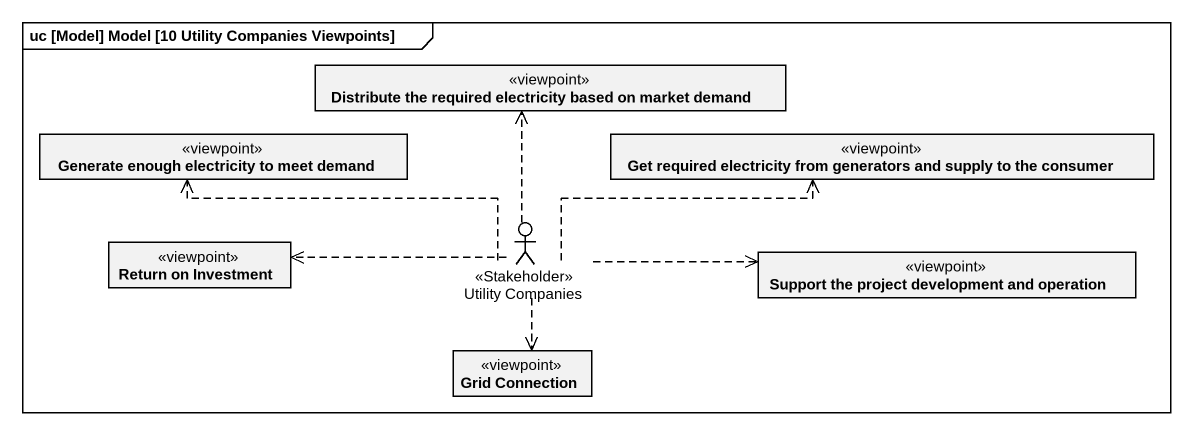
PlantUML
@startuml
mainframe uc [Model] Model [10 Utility Companies Viewpoints]
allowmixing
hide circle
hide empty members
class "Distribute the required electricity based on market demand" as Distribute_the_required <<viewpoint>>
class "Generate enough electricity to meet demand" as Generate_enough_electricity <<viewpoint>>
class "Get required electricity from generators and supply to the consumer" as Get_required_electricity <<viewpoint>>
actor "Utility Companies" as Utility_Companies <<Stakeholder>>
class "Return on Investment" as Return_on_Investment <<viewpoint>>
class "Support the project development and operation" as Support_the_project <<viewpoint>>
class "Grid Connection" as Grid_Connection <<viewpoint>>
Utility_Companies .up.> Distribute_the_required
Utility_Companies .left.> Generate_enough_electricity
Utility_Companies .right.> Get_required_electricity
Utility_Companies .left.> Return_on_Investment
Utility_Companies .right.> Support_the_project
Utility_Companies ..> Grid_Connection
@enduml
